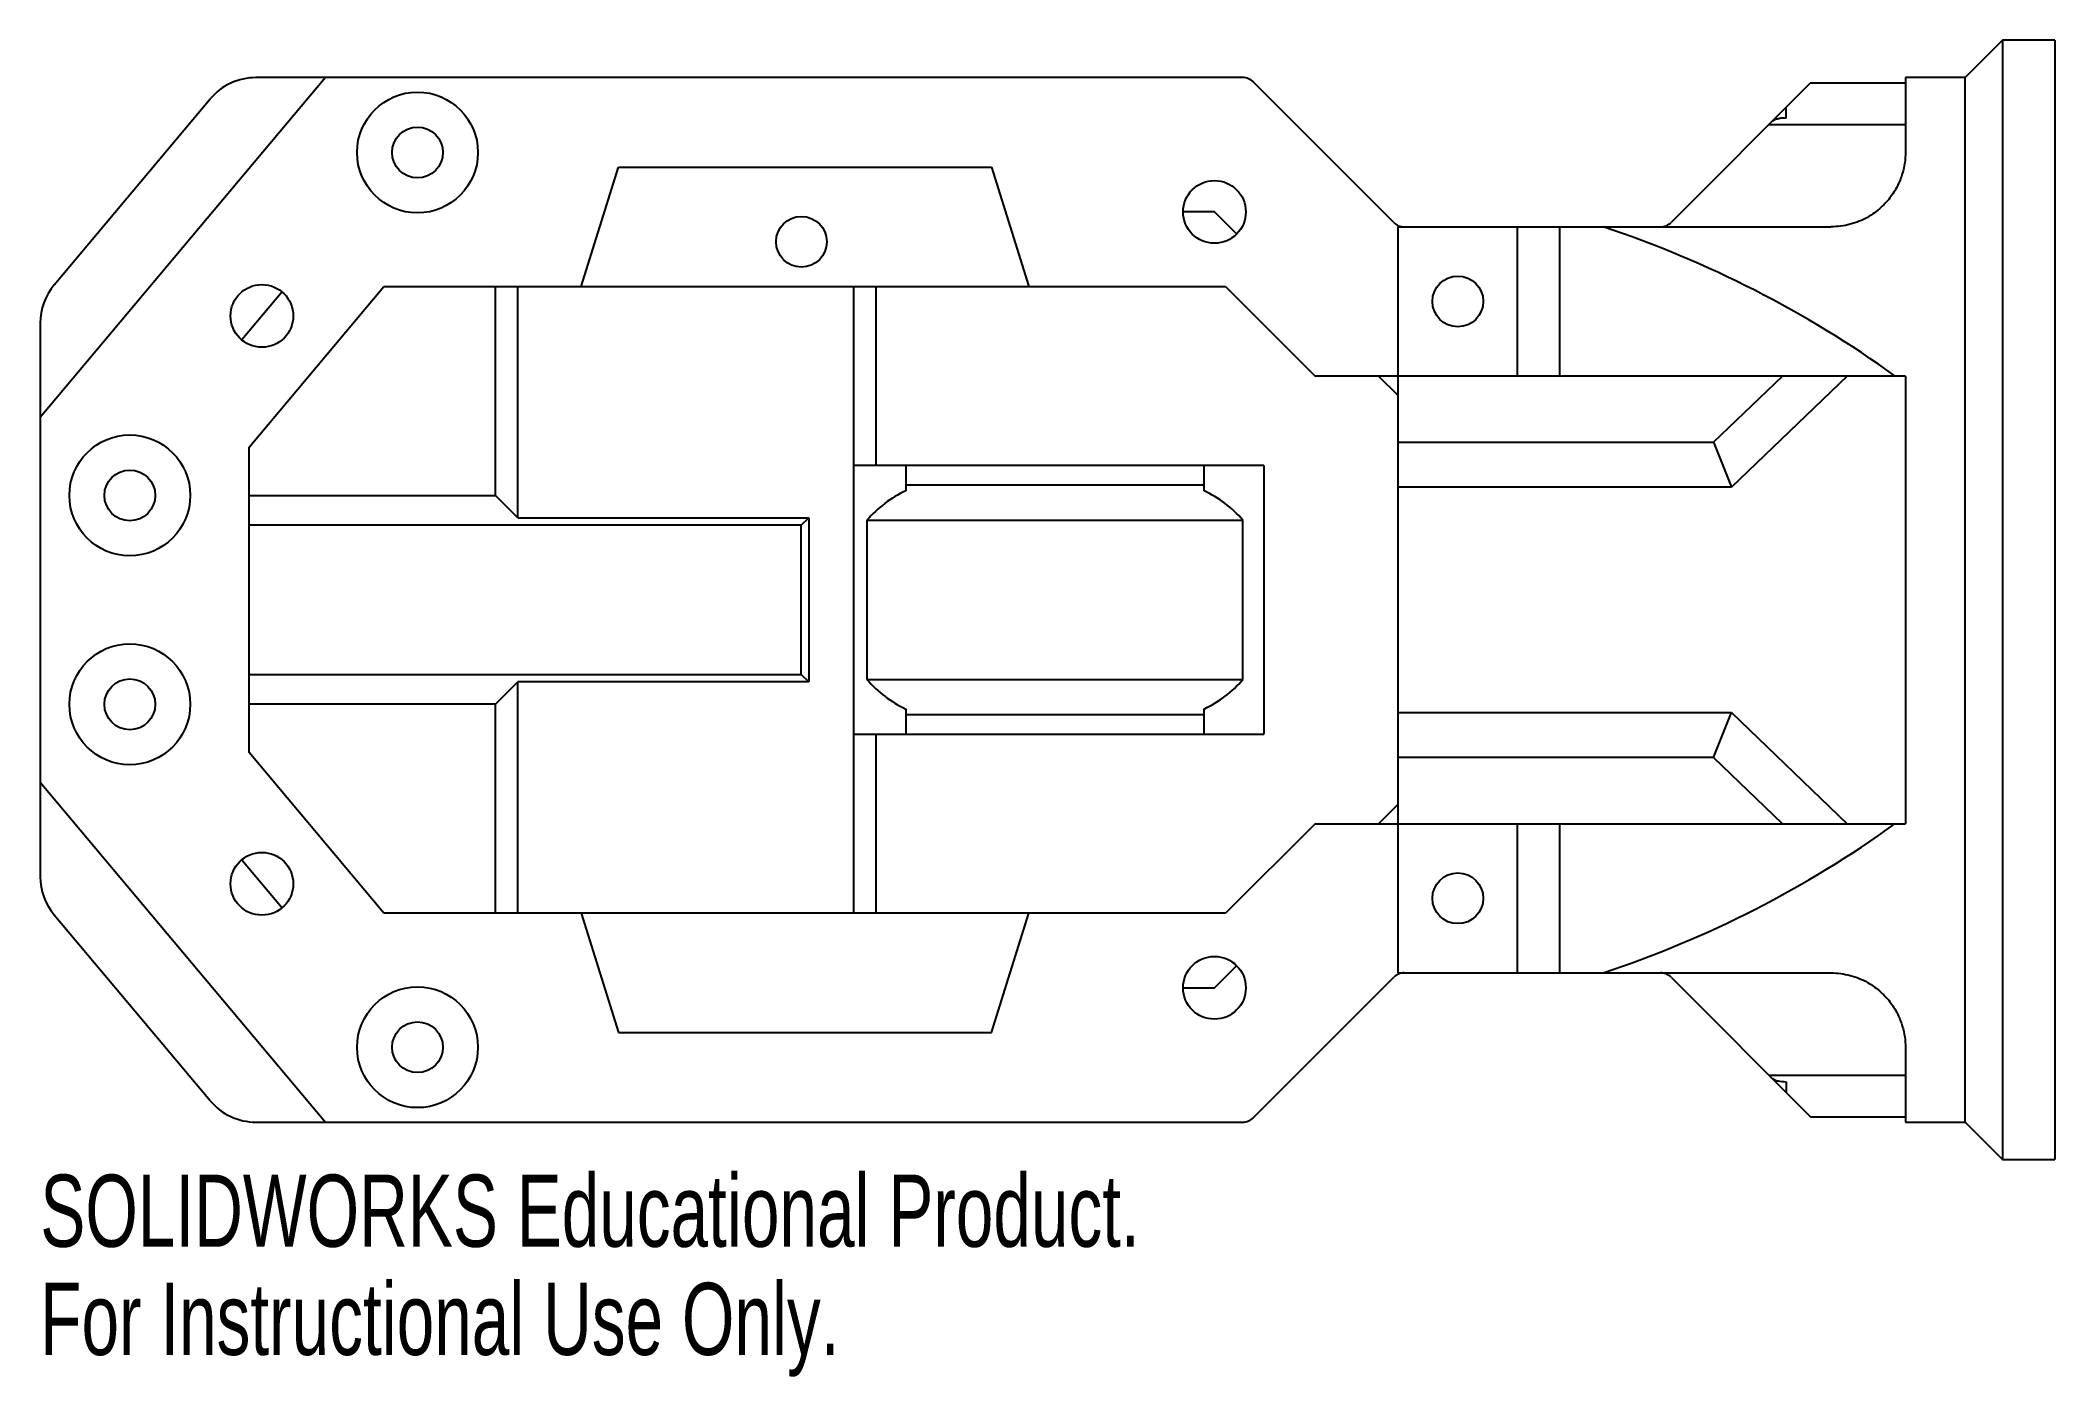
# Model space of a CAD drawing. Header units: millimetres. Extents: x 0 to 135, y -52 to 38.
import ezdxf

# ---------------------------------------------------------------- set-up
doc = ezdxf.new("R2010")
doc.units = ezdxf.units.MM
doc.styles.add('SLDTEXTSTYLE0', font='TXT', dxfattribs={"width": 0.7})

msp = doc.modelspace()

# ---------------------------------------------------------------- linework, layer by layer
at = {"color": 7, "linetype": 'Continuous', "lineweight": 25}
for p, q in [((131.5, 37.5), (129, 35)), ((135, 37.5), (131.5, 37.5)), ((131.5, 37.5), (131.5, -37.5)), ((135, 37.5), (135, -37.5)), ((19.11, 35), (0, 12.22)), ((80.59, 35), (14.45, 35)), ((90.71, 25.29), (81.29, 34.71)), ((118.64, 34.64), (109.29, 25.29)), ((118.64, 34.64), (125, 34.64)), ((129, 35), (125, 35)), ((125, 35), (125, 30)), ((129, -35), (129, 35)), ((0.94, 21.12), (11.39, 33.57)), ((117, 32.29), (117, 33)), ((115.86, 31.86), (125, 31.86)), ((117, 32.29), (117, 32.29)), ((36.24, 21), (38.74, 29)), ((38.74, 29), (63.74, 29)), ((63.74, 29), (66.24, 21)), ((78.69, 26), (76.59, 26)), ((80.17, 24.52), (78.69, 26)), ((91, 25), (120, 25)), ((91, -25), (91, 25)), ((99, 15), (99, 25)), ((101.82, 25), (101.82, 15)), ((16.2, 20.64), (13.5, 17.42)), ((14, 10.24), (23.03, 21)), ((23.03, 21), (79.44, 21)), ((30.5, 7), (30.5, 21)), ((32, 5.5), (32, 21)), ((54.5, 21), (54.5, -21)), ((56, 21), (56, 9)), ((79.44, 21), (85.44, 15)), ((0, 18.54), (0, -18.54)), ((125, 15), (85.44, 15)), ((91, 13.69), (89.69, 15)), ((112.13, 10.56), (116.75, 15)), ((121.09, 15), (113.34, 7.56)), ((125, 15), (125, -15)), ((14, -10.24), (14, 10.24)), ((91, 10.56), (112.13, 10.56)), ((112.13, 10.56), (113.34, 7.56)), ((82, 9), (54.5, 9)), ((58, 9), (58, 7.31)), ((78, 7.31), (78, 9)), ((82, 9), (82, -9)), ((14, 7), (30.5, 7)), ((32, 5.5), (30.5, 7)), ((58, 7.71), (78, 7.71)), ((113.34, 7.56), (91, 7.56)), ((32, 5.5), (51.5, 5.5)), ((51, 5), (51.5, 5.5)), ((51.5, 5.5), (51.5, -5.5)), ((51, 5), (14, 5)), ((51, -5), (51, 5)), ((55.4, 5.34), (80.6, 5.34)), ((55.4, 5.34), (55.4, -5.34)), ((80.6, -5.34), (80.6, 5.34)), ((14, -5), (51, -5)), ((51, -5), (51.5, -5.5)), ((55.4, -5.34), (80.6, -5.34)), ((30.5, -7), (32, -5.5)), ((51.5, -5.5), (32, -5.5)), ((32, -21), (32, -5.5)), ((30.5, -7), (14, -7)), ((30.5, -21), (30.5, -7)), ((58, -7.31), (58, -9)), ((78, -7.71), (58, -7.71)), ((78, -9), (78, -7.31)), ((91, -7.56), (113.34, -7.56)), ((112.13, -10.56), (113.34, -7.56)), ((113.34, -7.56), (121.09, -15)), ((54.5, -9), (82, -9)), ((56, -9), (56, -21)), ((23.03, -21), (14, -10.24)), ((112.13, -10.56), (91, -10.56)), ((116.75, -15), (112.13, -10.56)), ((0, -12.22), (19.11, -35)), ((89.69, -15), (91, -13.69)), ((85.44, -15), (79.44, -21)), ((85.44, -15), (125, -15)), ((99, -25), (99, -15)), ((101.82, -15), (101.82, -25)), ((13.5, -17.42), (16.2, -20.64)), ((11.39, -33.57), (0.94, -21.12)), ((79.44, -21), (23.03, -21)), ((36.24, -21), (38.74, -29)), ((63.74, -29), (66.24, -21)), ((78.69, -26), (80.17, -24.52)), ((81.29, -34.71), (90.71, -25.29)), ((91, -25), (120, -25)), ((109.29, -25.29), (118.64, -34.64)), ((76.59, -26), (78.69, -26)), ((38.74, -29), (63.74, -29)), ((125, -30), (125, -35)), ((115.86, -31.86), (125, -31.86)), ((117, -32.29), (117, -33)), ((117, -32.29), (117, -32.29)), ((14.45, -35), (80.59, -35)), ((118.64, -34.64), (125, -34.64)), ((125, -35), (129, -35)), ((129, -35), (131.5, -37.5)), ((131.5, -37.5), (135, -37.5))]:
    msp.add_line(p, q, dxfattribs=at)
for centre, radius in [((25.28, 29.98), 4.05), ((25.28, 29.98), 1.7), ((78.69, 26), 2.1), ((51.01, 24), 1.7), ((95, 20), 1.7), ((14.85, 19.03), 2.1), ((6, 7), 4.05), ((6, 7), 1.7), ((6, -7), 4.05), ((6, -7), 1.7), ((14.85, -19.03), 2.1), ((95, -20), 1.7), ((78.69, -26), 2.1), ((25.28, -29.98), 4.05), ((25.28, -29.98), 1.7)]:
    msp.add_circle(centre, radius, dxfattribs=at)
for centre, radius, start, end in [((14.45, 31), 4, 90, 140), ((80.59, 34), 1, 45, 90), ((91.41, 26), 1, 225, 270), ((81.91, -43.87), 72.55, 54.2336, 71.6661), ((108.59, 26), 1, 270, 315), ((4, 18.54), 4, 140, 180), ((61.5, 0.01), 8.1, 115.6008, 138.8584), ((74.5, 0.01), 8.1, 41.1416, 64.3992), ((61.5, -0.01), 8.1, 221.1416, 244.3992), ((74.5, -0.01), 8.1, 295.6008, 318.8584), ((81.91, 43.87), 72.55, 288.3339, 305.7664), ((4, -18.54), 4, 180, 220), ((91.41, -26), 1, 90, 135), ((108.59, -26), 1, 45, 90), ((14.45, -31), 4, 220, 270), ((80.59, -34), 1, 270, 315)]:
    msp.add_arc(centre, radius, start, end, dxfattribs=at)
for points, knots in [([(117, 32.29), (116.9, 32.29), (116.81, 32.29), (116.63, 32.27), (116.54, 32.25), (116.38, 32.22), (116.3, 32.2), (116.17, 32.14), (116.11, 32.11), (116.08, 32.08)], [0, 0, 0, 0, 0.25, 0.25, 0.5, 0.5, 0.75, 0.75, 1, 1, 1, 1]), ([(125, 30), (125, 29.54), (124.94, 29.06), (124.71, 28.31), (124.62, 28.06), (124.36, 27.54), (124.21, 27.28), (123.93, 26.9), (123.82, 26.77), (123.6, 26.53), (123.48, 26.4), (123.09, 26.05), (122.79, 25.83), (122.1, 25.44), (121.72, 25.28), (120.88, 25.06), (120.45, 25), (120, 25)], [0, 0, 0, 0, 0.25, 0.25, 0.375, 0.375, 0.5, 0.5, 0.5625, 0.5625, 0.625, 0.625, 0.75, 0.75, 0.875, 0.875, 1, 1, 1, 1]), ([(120, -25), (120.45, -25), (120.88, -25.06), (121.72, -25.28), (122.1, -25.44), (122.79, -25.83), (123.09, -26.05), (123.48, -26.4), (123.6, -26.53), (123.82, -26.77), (123.93, -26.9), (124.21, -27.28), (124.36, -27.54), (124.61, -28.05), (124.71, -28.31), (124.94, -29.06), (125, -29.54), (125, -30)], [0, 0, 0, 0, 0.125, 0.125, 0.25, 0.25, 0.375, 0.375, 0.4375, 0.4375, 0.5, 0.5, 0.625, 0.625, 0.75, 0.75, 1, 1, 1, 1]), ([(116.08, -32.08), (116.11, -32.11), (116.17, -32.14), (116.3, -32.2), (116.38, -32.22), (116.62, -32.27), (116.81, -32.29), (117, -32.29)], [0, 0, 0, 0, 0.25, 0.25, 0.5, 0.5, 1, 1, 1, 1])]:
    msp.add_open_spline(points, degree=3, knots=knots, dxfattribs=at)

# ---------------------------------------------------------------- texts
at = {"color": 7, "linetype": 'Continuous', "char_height": 4.8336, "attachment_point": 1, "style": 'SLDTEXTSTYLE0'}
for s, insert in [('SOLIDWORKS Educational Product.', (0, -38.52)), ('For Instructional Use Only.', (0, -45.77))]:
    msp.add_mtext(s, dxfattribs=dict(at, insert=insert))

doc.saveas('drawing.dxf')
